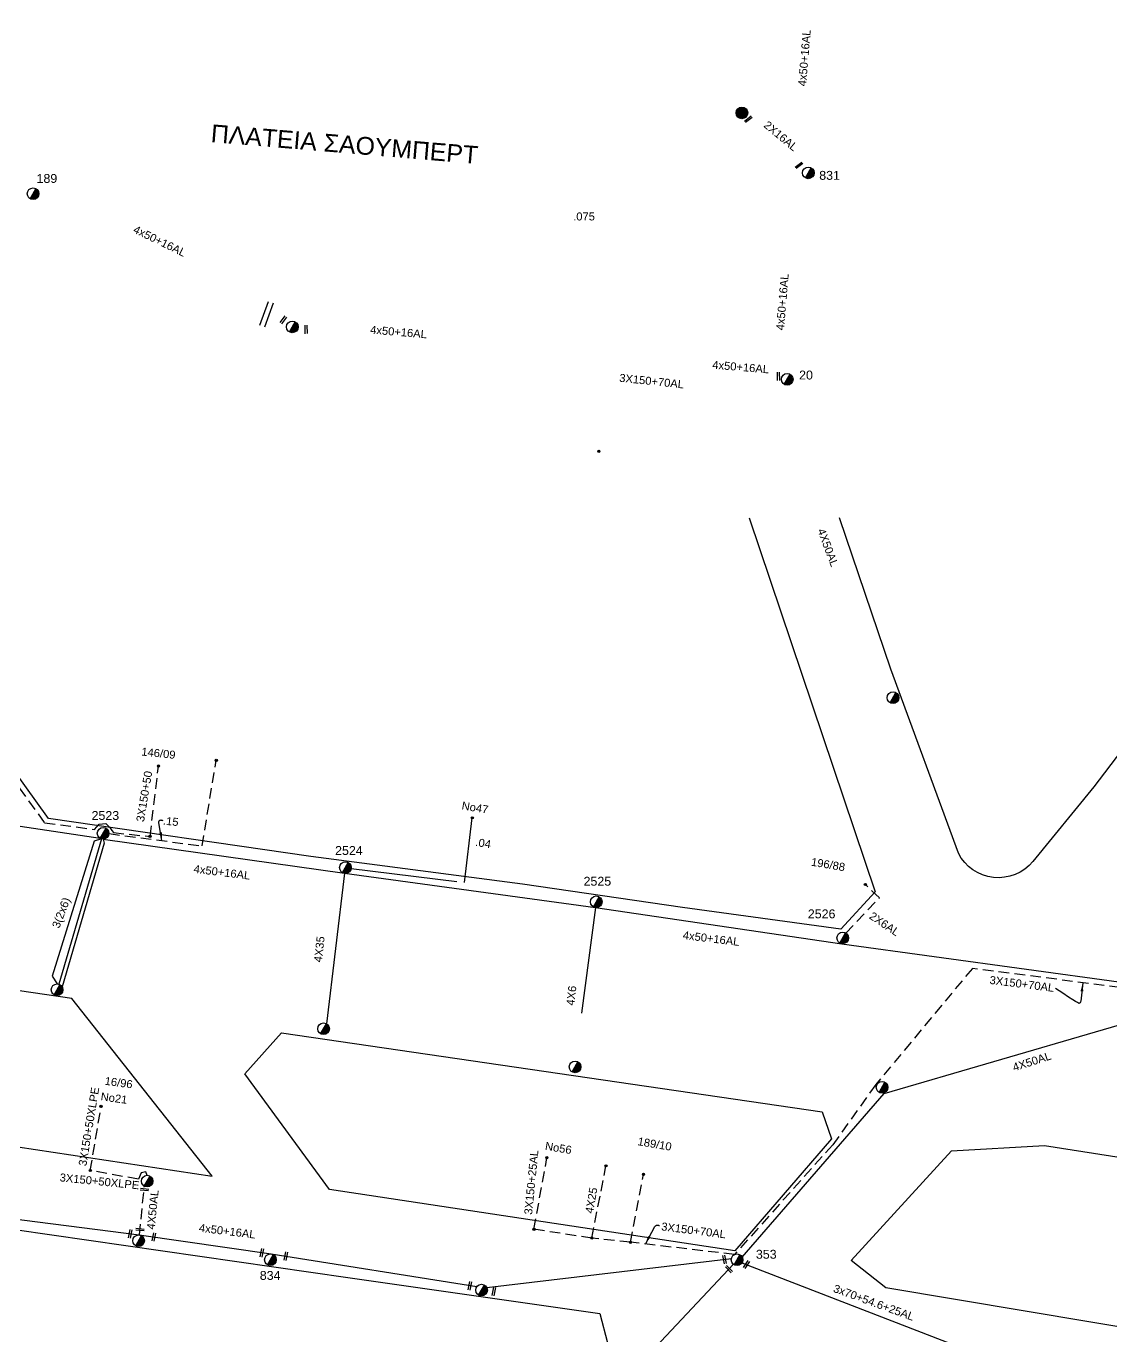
# Model space of a CAD drawing. Header units: millimetres. Extents: x 2893 to 4023, y 216 to 730.
# Drawn here: x 3637.7 to 3767.1, y 378.2 to 534.3 of the extents above; entities that cross this region are included whole.
import ezdxf

# ---------------------------------------------------------------- set-up
doc = ezdxf.new("R2010")
doc.units = ezdxf.units.MM
doc.linetypes.add('DASHED', pattern=[19.05, 12.7, -6.35])
for name, color, linetype in [('Άγνωστα', 7, 'Continuous'), ('Γυμνά εναέρια ΧΤ (1Φ)   2x16AL', 7, 'Continuous'), ('Γυμνά εναέρια ΧΤ (1Φ)   2x16CU', 7, 'Continuous'), ('Γυμνά εναέρια ΧΤ και ΦΟΠ (3Φ)   4x50+16AL', 7, 'Continuous'), ('Επιγραφές - Σχήματα', 7, 'Continuous'), ('Καλώδια ΧΤ   2x6AL', 7, 'DASHED'), ('Καλώδια ΧΤ   3x150+50AL XLPE', 7, 'DASHED'), ('Καλώδια ΧΤ   3x150+70 AL', 7, 'DASHED'), ('Καλώδια ΧΤ   4x50AL', 7, 'DASHED'), ('Μηχανική τομή', 7, 'Continuous'), ('Στύλος Ξύλινος', 7, 'Continuous'), ('Στύλος Ξύλινος @ 1', 7, 'Continuous'), ('Στύλος ΦΜ', 7, 'Continuous'), ('Στύλος ΦΜ @ 1', 7, 'Continuous'), ('Συνδέσεις', 7, 'Continuous'), ('Συνεστραμμένα ΧΤ   3x70+54.6+25 AL', 7, 'SYN_LINE'), ('Τομή', 7, 'Continuous'), ('Υπόβαθρο ΔΕΗ', 7, 'Continuous'), ('Υπόγεια Καλώδια Δικτύου ΧΤ   .04', 7, 'DASHED'), ('Υπόγεια Καλώδια Δικτύου ΧΤ   .15', 7, 'DASHED'), ('Υπόγεια καλώδια Παροχών ΧΤ   .075', 7, 'DASHED'), ('Υπόγεια καλώδια Παροχών ΧΤ   4x25', 7, 'DASHED'), ('Υπόγεια καλώδια Παροχών ΧΤ   4x50AL', 7, 'DASHED'), ('Υπόγεια καλώδια Παροχών ΧΤ   4x6', 7, 'DASHED')]:
    doc.layers.add(name, color=color, linetype=linetype)
doc.styles.add('arial', font='ARIAL.TTF')
doc.styles.get("Standard").update_dxf_attribs({"font": 'ARIAL.TTF'})
doc.linetypes.add('SYN_LINE', pattern='A,0.5,-0.0001,["/\\/\\/\\/",Standard,S=0.1,R=0,X=0,Y=-0.05],-0.25', length=0.7501)
doc.dimstyles.new('ISO-25', dxfattribs={"dimtxt": 2.5, "dimasz": 2.5, "dimexe": 1.25, "dimexo": 0.625, "dimtad": 1, "dimtxsty": 'Standard', "dimcen": 2.5, "dimadec": 0, "dimazin": 0, "dimtfac": 1, "dimtmove": 0, "dimatfit": 3, "dimfxl": 1, "dimarcsym": 0})

# ---------------------------------------------------------------- blocks, each defined once
blk = doc.blocks.new('ΥΠΑΡΧΩΝ ΤΣΙΜΕΝΤΕΝΙΟΣ ΣΤΥΛΟΣ')
at = {"layer": 'Στύλος ΦΜ'}
blk.add_hatch(color=7, dxfattribs=at).paths.add_polyline_path([(-1.29, -2.28, 0.574793), (2.62, 0, 0.268822), (1.3, 2.27)])
blk.add_line((-1.29, -2.28), (1.3, 2.27), dxfattribs=at)
blk.add_circle((0, 0), 2.62, dxfattribs=at)
at = {"layer": 'Στύλος ΦΜ', "flags": 4}
for tag, p in [('ΑΡΙΘΜΟΣ', (-4.68, 8.05)), ('ΤΥΠΟΣ', (-4.91, 3.03))]:
    blk.add_attdef(tag, p, '', height=4, dxfattribs=at)
blk = doc.blocks.new('ΜΗΧΑΝΙΚΗ ΤΟΜΗ')
at = {"layer": 'Μηχανική τομή', "ltscale": 40}
for p, q in [((-1.89, 0.78), (1.89, 0.78)), ((1.89, 0), (-1.89, 0))]:
    blk.add_line(p, q, dxfattribs=at)
blk = doc.blocks.new('_ΣΥΝΔΕΣΗ')
at = {"layer": 'Συνδέσεις', "linetype": 'SYN_LINE', "ltscale": 40}
blk.add_hatch(color=256, dxfattribs=at).paths.add_polyline_path([(-116.75, 2339.64, 1), (-117.75, 2339.64, 1)])
at = {"layer": 'Συνδέσεις'}
blk.add_circle((-117.25, 2339.64), 0.5, dxfattribs=at)
blk = doc.blocks.new('ΥΠΑΡΧΩΝ ΞΥΛΙΝΟΣ ΣΤΥΛΟΣ')
at = {"layer": 'Στύλος Ξύλινος'}
h = blk.add_hatch(color=7, dxfattribs=at)
h.paths.add_polyline_path([(-2.62, 0, 0.270008), (-1.29, -2.28), (1.3, 2.27, 0.576266)])
h.paths.add_polyline_path([(-1.29, -2.28, 0.574793), (2.62, 0, 0.268822), (1.3, 2.27)])
at = {"layer": 'Στύλος Ξύλινος', "color": 7}
blk.add_line((-1.29, -2.28), (1.3, 2.27), dxfattribs=at)
blk.add_circle((0, 0), 2.62, dxfattribs=at)
at = {"layer": 'Στύλος Ξύλινος', "flags": 4}
for tag, p in [('ΑΡΙΘΜΟΣ', (-4.91, 8.6)), ('ΤΥΠΟΣ', (-4.85, 3.39))]:
    blk.add_attdef(tag, p, '', height=4, dxfattribs=at)
blk = doc.blocks.new('ΤΟΜΗ')
at = {"layer": 'Τομή', "ltscale": 40}
for p, q in [((-5.68, 0), (5.68, 0)), ((5.68, -2.33), (-5.68, -2.33))]:
    blk.add_line(p, q, dxfattribs=at)

msp = doc.modelspace()

# ---------------------------------------------------------------- linework, layer by layer
at = {"layer": 'Άγνωστα', "color": 6, "linetype": 'DASHED', "ltscale": 0.1}
for points in [[(3628.14, 454.57), (3628.13, 454.19), (3628.75, 453.89), (3629.03, 454.28), (3639.93, 439.36), (3645.89, 438.57), (3646.45, 439.21), (3647.24, 439.29), (3647.7, 438.81), (3647.96, 438.46), (3648.13, 438.19), (3652.51, 437.73)], [(3652.51, 437.73), (3653.51, 446.13)]]:
    msp.add_lwpolyline(points, dxfattribs=at)
at = {"layer": 'Άγνωστα', "color": 2}
for points in [[(3646.7, 437.45), (3645.84, 437.17), (3640.85, 421.07), (3641.42, 420.14)], [(3646.7, 437.45), (3641.61, 420.12)], [(3646.91, 437.42), (3647.05, 436.92), (3642.01, 419.81)], [(3675.71, 433.34), (3673.53, 415.4)]]:
    msp.add_lwpolyline(points, dxfattribs=at)
at = {"layer": 'Άγνωστα', "color": 30, "linetype": 'DASHED', "ltscale": 0.1}
for points in [[(3698.28, 390.89), (3699.83, 399.42)], [(3709.79, 389.34), (3711.34, 397.45)]]:
    msp.add_lwpolyline(points, dxfattribs=at)
at = {"layer": 'Γυμνά εναέρια ΧΤ (1Φ)   2x16AL', "color": 5, "const_width": 0.000000318}
msp.add_lwpolyline([(3723.55, 523.5), (3730.42, 517.24)], dxfattribs=at)
at = {"layer": 'Γυμνά εναέρια ΧΤ (1Φ)   2x16CU', "color": 2}
msp.add_lwpolyline([(3617.37, 441.9), (3646.57, 437.51)], dxfattribs=at)
at = {"layer": 'Γυμνά εναέρια ΧΤ και ΦΟΠ (3Φ)   4x50+16AL', "color": 6, "ltscale": 0.1, "const_width": 0.000000318}
msp.add_lwpolyline([(3570.6, 541.53), (3600.42, 519.19), (3638.69, 515.05), (3669, 499)], dxfattribs=at)
at = {"layer": 'Γυμνά εναέρια ΧΤ και ΦΟΠ (3Φ)   4x50+16AL', "color": 5, "const_width": 0.000000318}
for points in [[(3728.24, 492.89), (3730.3, 516.86), (3732.38, 540.84)], [(3670.13, 498.29), (3727.87, 492.56)], [(3728.43, 491.55), (3740.87, 454.94)], [(3741.56, 453.76), (3771.16, 431.78)]]:
    msp.add_lwpolyline(points, dxfattribs=at)
at = {"layer": 'Γυμνά εναέρια ΧΤ και ΦΟΠ (3Φ)   4x50+16AL', "color": 2}
msp.add_lwpolyline([(3646.91, 437.42), (3675.71, 433.34), (3705.62, 429.26), (3735, 424.93), (3779.02, 418.9)], dxfattribs=at)
at = {"layer": 'Γυμνά εναέρια ΧΤ και ΦΟΠ (3Φ)   4x50+16AL', "color": 30}
for points in [[(3632.22, 392.65), (3651.22, 390.22), (3666.96, 387.95), (3691.48, 384.07)], [(3692.65, 383.95), (3721.82, 387.4)]]:
    msp.add_lwpolyline(points, dxfattribs=at)
at = {"layer": 'Γυμνά εναέρια ΧΤ και ΦΟΠ (3Φ)   4x50+16AL', "color": 62}
msp.add_lwpolyline([(3722.07, 386.72), (3695.53, 358.46), (3695.32, 358.14), (3695.08, 358), (3694.91, 357.97), (3669.55, 330.45)], dxfattribs=at)
at = {"layer": 'Επιγραφές - Σχήματα'}
for points in [[(3653.56, 439.38), (3653.56, 439.44), (3653.56, 439.49), (3653.57, 439.53), (3653.58, 439.57), (3653.6, 439.6), (3653.62, 439.63), (3653.64, 439.65), (3653.66, 439.66), (3653.69, 439.68), (3653.71, 439.69), (3653.75, 439.69), (3653.78, 439.7), (3653.83, 439.69), (3653.88, 439.68), (3653.94, 439.67), (3654.02, 439.64)], [(3763.49, 418.08), (3763.47, 418.02), (3763.45, 417.97), (3763.43, 417.93), (3763.41, 417.9), (3763.39, 417.88), (3763.37, 417.86), (3763.34, 417.84), (3763.31, 417.83), (3763.28, 417.83), (3763.22, 417.85), (3763.09, 417.92), (3762.87, 418.04), (3762.53, 418.26), (3762.04, 418.58), (3761.36, 419.03), (3760.46, 419.62)], [(3712.69, 391.23), (3712.73, 391.26), (3712.77, 391.29), (3712.8, 391.32), (3712.84, 391.34), (3712.87, 391.35), (3712.91, 391.37), (3712.94, 391.37), (3712.98, 391.38), (3713.01, 391.38), (3713.05, 391.38), (3713.08, 391.38), (3713.12, 391.38), (3713.15, 391.37), (3713.19, 391.36), (3713.22, 391.35), (3713.26, 391.34)]]:
    msp.add_lwpolyline(points, dxfattribs=at)
at = {"layer": 'Καλώδια ΧΤ   2x6AL', "color": 2, "ltscale": 0.1}
msp.add_lwpolyline([(3735.48, 426.21), (3739.47, 430.4), (3737.8, 432)], dxfattribs=at)
at = {"layer": 'Καλώδια ΧΤ   3x150+50AL XLPE', "color": 30, "linetype": 'DASHED', "ltscale": 0.1}
msp.add_lwpolyline([(3645.37, 397.9), (3646.67, 405.54)], dxfattribs=at)
at = {"layer": 'Καλώδια ΧΤ   3x150+50AL XLPE', "color": 30, "ltscale": 0.1}
msp.add_lwpolyline([(3652.16, 397.32), (3652.01, 397.73), (3651.43, 397.64), (3651.11, 396.86), (3645.37, 397.9)], dxfattribs=at)
at = {"layer": 'Καλώδια ΧΤ   3x150+70 AL', "color": 5, "ltscale": 0.1, "const_width": 0.000000318}
msp.add_lwpolyline([(3727.85, 491.96), (3706.58, 494.16), (3706.02, 483.66)], dxfattribs=at)
at = {"layer": 'Καλώδια ΧΤ   3x150+70 AL', "color": 30, "ltscale": 0.1}
for points in [[(3781.16, 418.16), (3780.7, 417.33), (3778.71, 417.56), (3778.06, 418.12), (3777.63, 418.51), (3750.56, 421.99), (3739.05, 408.16), (3733.91, 400.97), (3722.2, 387.89), (3709.79, 389.34)], [(3709.79, 389.34), (3705.19, 389.84), (3698.28, 390.89)]]:
    msp.add_lwpolyline(points, dxfattribs=at)
at = {"layer": 'Καλώδια ΧΤ   4x50AL', "color": 62, "linetype": 'Continuous', "ltscale": 0.1}
msp.add_lwpolyline([(3723.13, 387.56), (3740.06, 407.1), (3779.29, 418.52)], dxfattribs=at)
at = {"layer": 'Συνεστραμμένα ΧΤ   3x70+54.6+25 AL', "color": 62, "ltscale": 10}
msp.add_lwpolyline([(3723.08, 386.88), (3764.79, 370.75)], dxfattribs=at)
at = {"layer": 'Υπόβαθρο ΔΕΗ', "ltscale": 0.1, "const_width": 0.000000318}
for points in [[(3734.71, 475.71), (3729.32, 491.87), (3733.69, 541.33), (3778, 591.73, -0.695517), (3785.52, 590.98), (3788.59, 583.16), (3792.48, 573.28), (3795.09, 564.56), (3798.31, 546.55), (3798.56, 533.94), (3797.9, 515.31), (3795.85, 504.76), (3789.98, 484.88), (3784.22, 471.76)], [(3614.63, 475.71), (3589.4, 511.28, -0.628009), (3593.37, 518.55), (3639.14, 513.51), (3638.26, 500.18), (3718.3, 492.24), (3723.96, 475.71)]]:
    msp.add_lwpolyline(points, format="xyb", dxfattribs=at)
at = {"layer": 'Υπόβαθρο ΔΕΗ'}
for points in [[(3723.96, 475.71), (3738.97, 431.14), (3734.89, 426.68), (3715.99, 429.27), (3696.93, 432.05), (3671.68, 435.34), (3640.4, 439.87), (3614.63, 475.71)], [(3663.82, 409.41), (3668.17, 414.3), (3732.64, 404.88), (3733.75, 401.69), (3722.25, 388.33), (3673.91, 395.63), (3663.82, 409.41)], [(3630.54, 344.74), (3636.4, 390.87), (3676.08, 385.13), (3706.12, 380.83), (3707.97, 373.86), (3681.05, 344.74)]]:
    msp.add_lwpolyline(points, dxfattribs=at)
msp.add_lwpolyline([(3784.22, 471.76), (3776.23, 458.32), (3765.05, 443.63), (3757.78, 434.75, -0.53915), (3748.9, 435.73), (3740.82, 457.66), (3734.71, 475.71)], format="xyb", dxfattribs=at)
for points in [[(3526.02, 435.77, 1.025125), (3521.06, 418.17), (3537.37, 415.6), (3596.66, 406.77), (3659.93, 397.21), (3643.16, 418.4), (3628.73, 420.53), (3604.84, 424.13), (3580.18, 427.74), (3550.27, 432.1)], [(3866.43, 384.58, -0.48882), (3870.54, 376.49), (3862.64, 362.18), (3773.23, 378.4), (3740.25, 383.91), (3736.11, 387.17), (3748.09, 400.23), (3759.18, 400.9), (3810.21, 392.89), (3821.74, 391.39), (3844.14, 387.96)]]:
    msp.add_lwpolyline(points, format="xyb", close=True, dxfattribs=at)
at = {"layer": 'Υπόγεια Καλώδια Δικτύου ΧΤ   .04', "color": 2}
msp.add_lwpolyline([(3676.49, 433.9), (3690.01, 432.25), (3690.93, 439.95)], dxfattribs=at)
at = {"layer": 'Υπόγεια Καλώδια Δικτύου ΧΤ   .15', "color": 2, "ltscale": 0.1}
msp.add_lwpolyline([(3647.61, 438.07), (3658.71, 436.6), (3660.4, 446.81)], dxfattribs=at)
at = {"layer": 'Υπόγεια καλώδια Παροχών ΧΤ   4x25', "color": 30, "ltscale": 0.1}
msp.add_lwpolyline([(3705.19, 389.84), (3706.87, 398.45)], dxfattribs=at)
at = {"layer": 'Υπόγεια καλώδια Παροχών ΧΤ   4x50AL', "color": 30, "ltscale": 0.1}
msp.add_lwpolyline([(3651.25, 390.22), (3651.82, 396.03)], dxfattribs=at)
at = {"layer": 'Υπόγεια καλώδια Παροχών ΧΤ   4x6', "color": 2}
msp.add_lwpolyline([(3705.62, 429.26), (3703.19, 410.95)], dxfattribs=at)

# ---------------------------------------------------------------- block references
at = {"color": 62, "xscale": 0.2649871955223772, "yscale": 0.2649871955223772, "zscale": 0.2649871955223772}
for p in [(3737.09, -136.31), (3737.09, -136.32)]:
    msp.add_blockref('_ΣΥΝΔΕΣΗ', p, dxfattribs=at)
at = {"layer": 'Μηχανική τομή'}
for p, xscale, yscale, zscale, rotation in [((3723.92, 523.17), 0.2649871955223725, 0.2649871955223725, 0.2649871955223725, 37.61843918668889), ((3729.96, 517.67), 0.2649871955223725, 0.2649871955223725, 0.2649871955223725, 37.61843918668889), ((3668.48, 499.27), 0.2649871955224005, 0.2649871955224005, 0.2649871955224005, 52.37952387395376), ((3671.21, 498.19), 0.2649871955223741, 0.2649871955223741, 0.2649871955223741, 91.75146931113797), ((3727.53, 492.59), 0.2649871955223741, 0.2649871955223741, 0.2649871955223741, 91.75146931113797), ((3651.83, 395.53), 0.2649871955223754, 0.2649871955223754, 0.2649871955223754, 355.1129046197391), ((3650.22, 390.34), 0.2649871955223175, 0.2649871955223175, 0.2649871955223175, 78.49688248518387), ((3651.3, 390.76), 0.2649871955223773, 0.2649871955223773, 0.2649871955223773, 355.1129046197393), ((3653.06, 389.95), 0.2649871955223773, 0.2649871955223773, 0.2649871955223773, 79.39509262387728), ((3665.95, 388.06), 0.2649871955223175, 0.2649871955223175, 0.2649871955223175, 78.49688248518387), ((3668.79, 387.67), 0.2649871955223773, 0.2649871955223773, 0.2649871955223773, 79.39509262387728), ((3720.89, 387.27), 0.2649871955223299, 0.2649871955223299, 0.2649871955223299, 281.6788447377842), ((3721.46, 386.07), 0.2649871955223987, 0.2649871955223987, 0.2649871955223987, 315.1127060569653), ((3723.72, 386.63), 0.26498719552236, 0.26498719552236, 0.26498719552236, 55.52424689191792), ((3690.74, 384.14), 0.2649871955223175, 0.2649871955223175, 0.2649871955223175, 78.49688248518387), ((3693.61, 383.45), 0.2649871955223773, 0.2649871955223773, 0.2649871955223773, 79.39509262387728)]:
    msp.add_blockref('ΜΗΧΑΝΙΚΗ ΤΟΜΗ', p, dxfattribs=dict(at, xscale=xscale, yscale=yscale, zscale=zscale, rotation=rotation))
at = {"layer": 'Στύλος Ξύλινος @ 1', "ltscale": 40, "xscale": 0.2649871955223772, "yscale": 0.2649871955223772, "zscale": 0.2649871955223772}
msp.add_blockref('ΥΠΑΡΧΩΝ ΞΥΛΙΝΟΣ ΣΤΥΛΟΣ', (3723.08, 524.01), dxfattribs=at)
at = {"layer": 'Στύλος ΦΜ @ 1', "ltscale": 40}
ref = msp.add_blockref('ΥΠΑΡΧΩΝ ΤΣΙΜΕΝΤΕΝΙΟΣ ΣΤΥΛΟΣ', (3731, 516.86), dxfattribs=dict(at, xscale=0.2649871955223772, yscale=0.2649871955223772, zscale=0.2649871955223772))
ref.add_attrib('ΤΥΠΟΣ', '831', (3732.3, 516.03), dxfattribs={"layer": 'Στύλος ΦΜ', "height": 1.06, "flags": 4})
ref = msp.add_blockref('ΥΠΑΡΧΩΝ ΤΣΙΜΕΝΤΕΝΙΟΣ ΣΤΥΛΟΣ', (3638.56, 514.37), dxfattribs=dict(at, xscale=0.2649871955223772, yscale=0.2649871955223772, zscale=0.2649871955223772))
ref.add_attrib('ΤΥΠΟΣ', '189', (3638.97, 515.66), dxfattribs={"layer": 'Στύλος ΦΜ', "height": 1.06, "flags": 4})
at = {"layer": 'Στύλος ΦΜ @ 1', "ltscale": 40, "xscale": 0.2649871955223772, "yscale": 0.2649871955223772, "zscale": 0.2649871955223772}
for p in [(3669.47, 498.49), (3741.1, 454.28), (3641.42, 419.45), (3673.19, 414.8), (3703.19, 410.25), (3739.79, 407.82), (3652.16, 396.63), (3651.14, 389.53), (3692.03, 383.64)]:
    msp.add_blockref('ΥΠΑΡΧΩΝ ΤΣΙΜΕΝΤΕΝΙΟΣ ΣΤΥΛΟΣ', p, dxfattribs=at)
at = {"layer": 'Στύλος ΦΜ @ 1', "ltscale": 40}
ref = msp.add_blockref('ΥΠΑΡΧΩΝ ΤΣΙΜΕΝΤΕΝΙΟΣ ΣΤΥΛΟΣ', (3728.48, 492.24), dxfattribs=dict(at, xscale=0.2649871955223772, yscale=0.2649871955223772, zscale=0.2649871955223772))
ref.add_attrib('ΤΥΠΟΣ', '20', (3729.9, 492.22), dxfattribs={"layer": 'Στύλος ΦΜ', "height": 1.06, "flags": 4})
ref = msp.add_blockref('ΥΠΑΡΧΩΝ ΤΣΙΜΕΝΤΕΝΙΟΣ ΣΤΥΛΟΣ', (3646.91, 438.11), dxfattribs=dict(at, xscale=0.2649871955223772, yscale=0.2649871955223772, zscale=0.2649871955223772))
ref.add_attrib('ΤΥΠΟΣ', '2523', (3645.53, 439.7), dxfattribs={"layer": 'Στύλος ΦΜ', "height": 1.06, "flags": 4})
ref = msp.add_blockref('ΥΠΑΡΧΩΝ ΤΣΙΜΕΝΤΕΝΙΟΣ ΣΤΥΛΟΣ', (3675.8, 434.02), dxfattribs=dict(at, xscale=0.2649871955223772, yscale=0.2649871955223772, zscale=0.2649871955223772))
ref.add_attrib('ΤΥΠΟΣ', '2524', (3674.57, 435.53), dxfattribs={"layer": 'Στύλος ΦΜ', "height": 1.06, "flags": 4})
ref = msp.add_blockref('ΥΠΑΡΧΩΝ ΤΣΙΜΕΝΤΕΝΙΟΣ ΣΤΥΛΟΣ', (3705.71, 429.94), dxfattribs=dict(at, xscale=0.2649871955223772, yscale=0.2649871955223772, zscale=0.2649871955223772))
ref.add_attrib('ΤΥΠΟΣ', '2525', (3704.2, 431.86), dxfattribs={"layer": 'Στύλος ΦΜ', "height": 1.06, "flags": 4})
ref = msp.add_blockref('ΥΠΑΡΧΩΝ ΤΣΙΜΕΝΤΕΝΙΟΣ ΣΤΥΛΟΣ', (3735.1, 425.63), dxfattribs=dict(at, xscale=0.2649871955223772, yscale=0.2649871955223772, zscale=0.2649871955223772))
ref.add_attrib('ΤΥΠΟΣ', '2526', (3730.94, 427.97), dxfattribs={"layer": 'Στύλος ΦΜ', "height": 1.06, "flags": 4})
ref = msp.add_blockref('ΥΠΑΡΧΩΝ ΤΣΙΜΕΝΤΕΝΙΟΣ ΣΤΥΛΟΣ', (3666.86, 387.26), dxfattribs=dict(at, xscale=0.2649871955223772, yscale=0.2649871955223772, zscale=0.2649871955223772))
ref.add_attrib('ΤΥΠΟΣ', '834', (3665.59, 384.86), dxfattribs={"layer": 'Στύλος ΦΜ', "height": 1.06, "flags": 4})
ref = msp.add_blockref('ΥΠΑΡΧΩΝ ΤΣΙΜΕΝΤΕΝΙΟΣ ΣΤΥΛΟΣ', (3722.5, 387.26), dxfattribs=dict(at, xscale=0.2649871955223772, yscale=0.2649871955223772, zscale=0.2649871955223772))
ref.add_attrib('ΤΥΠΟΣ', '353', (3724.75, 387.38), dxfattribs={"layer": 'Στύλος ΦΜ', "height": 1.06, "flags": 4})
at = {"layer": 'Συνδέσεις', "xscale": 0.2649871955223772, "yscale": 0.2649871955223772, "zscale": 0.2649871955223772}
for p in [(3691.47, -173.16), (3684.58, -173.84), (3722, -180.02), (3683.58, -182.24), (3768.87, -187.97), (3677.73, -214.43), (3730.89, -220.55), (3737.94, -221.52), (3676.45, -222.07), (3742.41, -222.52), (3729.35, -229.08), (3736.25, -230.13), (3740.86, -230.63)]:
    msp.add_blockref('_ΣΥΝΔΕΣΗ', p, dxfattribs=at)
at = {"layer": 'Τομή', "xscale": 0.2649871955224481, "yscale": 0.2649871955224481, "zscale": 0.2649871955224481, "rotation": 250.0883366096361}
msp.add_blockref('ΤΟΜΗ', (3666.68, 499.89), dxfattribs=at)

# ---------------------------------------------------------------- texts
at = {"layer": 'Άγνωστα', "char_height": 0.954, "width": 89.2327, "attachment_point": 1, "style": 'arial'}
for s, insert, rotation in [('3X150+50', (3650.84, 439.57), 80.6653), ('3(2x6)', (3640.78, 427.04), 69.1727), ('2X6AL', (3738.7, 428.81), 326.0296), ('4X35', (3672.03, 422.79), 83.4224), ('3X150+25AL', (3697.11, 392.69), 84.3408)]:
    msp.add_mtext(s, dxfattribs=dict(at, insert=insert, rotation=rotation))
at = {"layer": 'Γυμνά εναέρια ΧΤ (1Φ)   2x16AL', "insert": (3726.2, 523.14), "char_height": 0.954, "width": 89.2327, "attachment_point": 1, "rotation": 320.3325, "style": 'arial'}
msp.add_mtext('2X16AL', dxfattribs=at)
at = {"layer": 'Γυμνά εναέρια ΧΤ και ΦΟΠ (3Φ)   4x50+16AL', "char_height": 0.954, "width": 89.2327, "attachment_point": 1, "style": 'arial'}
for insert, rotation in [((3729.77, 527.23), 85.141), ((3650.82, 510.64), 334.1249), ((3727.14, 498.13), 85.141), ((3678.8, 498.65), 355.141), ((3719.6, 494.47), 355.141), ((3657.78, 434.36), 352.9281), ((3716.11, 426.46), 352.9281), ((3658.41, 391.56), 352.9281)]:
    msp.add_mtext('4x50+16AL', dxfattribs=dict(at, insert=insert, rotation=rotation))
at = {"layer": 'Επιγραφές - Σχήματα', "attachment_point": 1, "style": 'arial'}
for s, insert, char_height, width, rotation in [('ΠΛΑΤΕΙΑ ΣΑΟΥΜΠΕΡΤ', (3659.87, 522.65), 2.1199, 45.1012, 355.2887), ('146/09', (3651.53, 448.34), 0.954, 89.2327, 354.1576), ('No47', (3689.77, 441.91), 0.954, 89.2327, 350.4591), ('196/88', (3731.43, 435.2), 0.954, 89.2327, 350.4591), ('16/96', (3647.18, 409.08), 0.954, 89.2327, 352.2413), ('No21', (3646.7, 407.22), 0.954, 89.2327, 352.2413), ('189/10', (3710.75, 401.87), 0.954, 89.2327, 350.4591), ('No56', (3699.71, 401.32), 0.954, 89.2327, 350.4591)]:
    msp.add_mtext(s, dxfattribs=dict(at, insert=insert, char_height=char_height, width=width, rotation=rotation))
at = {"layer": 'Καλώδια ΧΤ   3x150+50AL XLPE', "char_height": 0.954, "width": 89.2327, "attachment_point": 1, "style": 'arial'}
for insert, rotation in [((3643.96, 398.53), 80.6032), ((3641.79, 397.57), 354.1576)]:
    msp.add_mtext('3X150+50XLPE', dxfattribs=dict(at, insert=insert, rotation=rotation))
at = {"layer": 'Καλώδια ΧΤ   3x150+70 AL', "char_height": 0.954, "width": 89.2327, "attachment_point": 1, "style": 'arial'}
for insert, rotation in [((3708.52, 492.91), 353.9525), ((3752.69, 421.11), 352.8174), ((3713.54, 391.72), 352.8174)]:
    msp.add_mtext('3X150+70AL', dxfattribs=dict(at, insert=insert, rotation=rotation))
at = {"layer": 'Καλώδια ΧΤ   4x50AL', "char_height": 0.954, "width": 89.2327, "attachment_point": 1, "style": 'arial'}
for insert, rotation in [((3732.96, 474.57), 290.5718), ((3755.25, 410.62), 17.9848)]:
    msp.add_mtext('4X50AL', dxfattribs=dict(at, insert=insert, rotation=rotation))
at = {"layer": 'Συνεστραμμένα ΧΤ   3x70+54.6+25 AL', "insert": (3734.21, 384.35), "char_height": 0.954, "width": 89.2327, "attachment_point": 1, "rotation": 339.9249, "style": 'arial'}
msp.add_mtext('3x70+54.6+25AL', dxfattribs=at)
at = {"layer": 'Υπόγεια Καλώδια Δικτύου ΧΤ   .04', "insert": (3691.4, 437.56), "char_height": 0.954, "width": 89.2327, "attachment_point": 1, "rotation": 350.4591, "style": 'arial'}
msp.add_mtext('.04', dxfattribs=at)
at = {"layer": 'Υπόγεια Καλώδια Δικτύου ΧΤ   .15', "insert": (3654.11, 440.1), "char_height": 0.954, "width": 89.2327, "attachment_point": 1, "rotation": 354.1892, "style": 'arial'}
msp.add_mtext('.15', dxfattribs=at)
at = {"layer": 'Υπόγεια καλώδια Παροχών ΧΤ   .075', "insert": (3702.96, 512.14), "char_height": 0.954, "width": 89.2327, "attachment_point": 1, "style": 'arial'}
msp.add_mtext('.075', dxfattribs=at)
at = {"layer": 'Υπόγεια καλώδια Παροχών ΧΤ   4x25', "insert": (3704.38, 392.89), "char_height": 0.954, "width": 89.2327, "attachment_point": 1, "rotation": 80.0578, "style": 'arial'}
msp.add_mtext('4X25', dxfattribs=at)
at = {"layer": 'Υπόγεια καλώδια Παροχών ΧΤ   4x50AL', "insert": (3652.11, 390.92), "char_height": 0.954, "width": 89.2327, "attachment_point": 1, "rotation": 84.237, "style": 'arial'}
msp.add_mtext('4X50AL', dxfattribs=at)
at = {"layer": 'Υπόγεια καλώδια Παροχών ΧΤ   4x6', "insert": (3702.13, 417.63), "char_height": 0.954, "width": 89.2327, "attachment_point": 1, "rotation": 83.4224, "style": 'arial'}
msp.add_mtext('4X6', dxfattribs=at)

# ---------------------------------------------------------------- leaders
at = {"layer": 'Επιγραφές - Σχήματα'}
for points in [[(3653.92, 437.21), (3653.56, 439.38)], [(3763.73, 420.26), (3763.49, 418.08)], [(3711.57, 389.13), (3712.69, 391.23)]]:
    msp.add_leader(points, dimstyle='ISO-25', override={"dimasz": 1, "dimgap": 0.625, "dimtad": 0}, dxfattribs=at)

doc.saveas('drawing.dxf')
